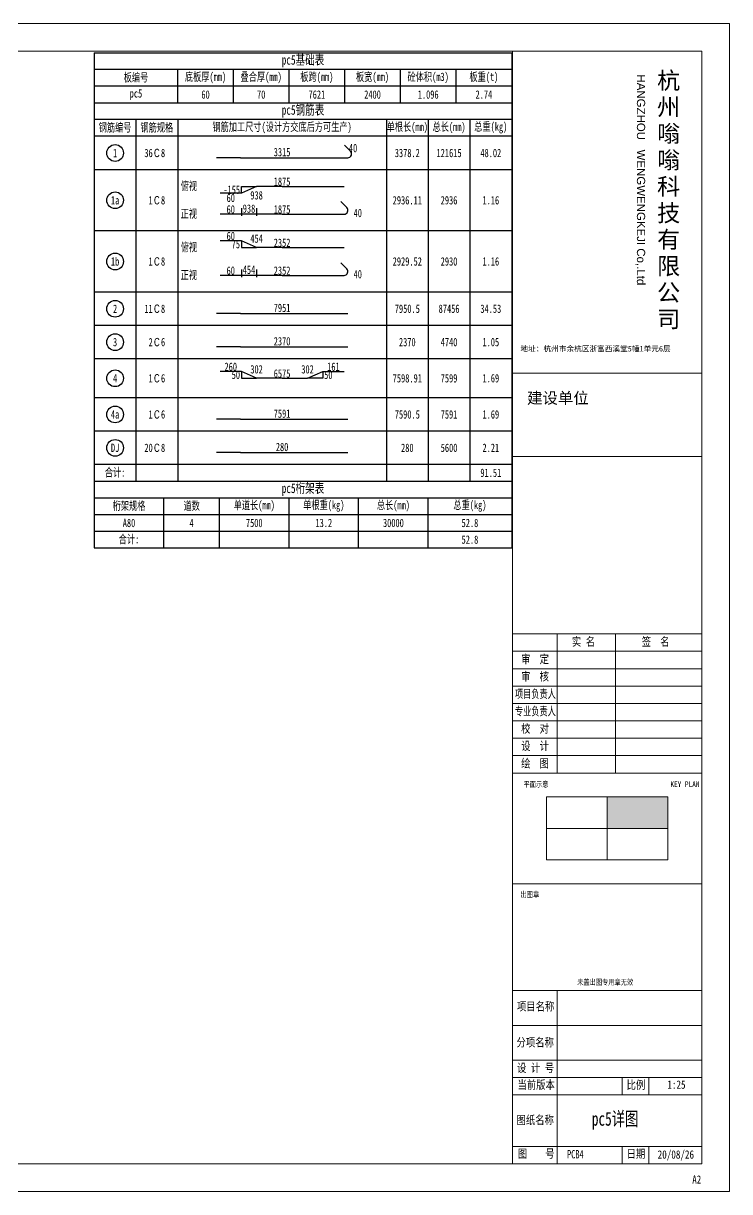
# Model space of a CAD drawing. Extents: x -524 to 129100, y -10500 to 1.
# Drawn here: x 99906 to 106250, y -10500 to 0 of the extents above; entities that cross this region are included whole.
import ezdxf

# ---------------------------------------------------------------- set-up
doc = ezdxf.new("R2010")
doc.units = 0
doc.header["$LTSCALE"] = 250
doc.layers.get('0').update_dxf_attribs({"linetype": 'CONTINUOUS'})
doc.layers.add('BeePC-MXB', color=140, linetype='CONTINUOUS')
for name, color, linetype, lineweight in [('G-ANNO-TTLB', 7, 'CONTINUOUS', 9), ('G-ANNO-TTLB-MEDM', 7, 'CONTINUOUS', 9), ('G-ANNO-TTLB-THIN', 7, 'CONTINUOUS', 9), ('G-IMPT', 7, 'CONTINUOUS', 9)]:
    doc.layers.add(name, color=color, linetype=linetype, lineweight=lineweight)
doc.styles.add('Arial', font='arial.ttf', dxfattribs={"height": 2.950599})
doc.styles.add('Arial_1', font='arial.ttf', dxfattribs={"height": 1.967066})
doc.styles.add('Arial_B', font='arialbd.ttf', dxfattribs={"height": 6.088537})
doc.styles.add('Arial_B_1', font='arialbd.ttf', dxfattribs={"height": 4.059025})
doc.styles.add('BeePC_Rein', font='', dxfattribs={"width": 0.7})
doc.styles.add('BeePC_Text', font='simfang.ttf', dxfattribs={"width": 0.7})
doc.styles.add('宋体_3', font='', dxfattribs={"width": 0.8, "height": 20})
doc.styles.add('宋体_4', font='', dxfattribs={"width": 0.8, "height": 30})
doc.styles.add('宋体_5', font='', dxfattribs={"width": 0.7, "height": 30})
doc.styles.add('宋体_6', font='', dxfattribs={"width": 0.8, "height": 2.943182})
doc.styles.get('BeePC_Rein').set_extended_font_data('WWSJQY')
doc.styles.get('宋体_3').set_extended_font_data('SimSun')
doc.styles.get('宋体_4').set_extended_font_data('SimSun')
doc.styles.get('宋体_5').set_extended_font_data('SimSun')
doc.styles.get('宋体_6').set_extended_font_data('SimSun')

# ---------------------------------------------------------------- blocks, each defined once
blk = doc.blocks.new('A2-嗡嗡 - 图框右下角_dwg-493217-DB1详图')
at = {"layer": 'G-IMPT', "lineweight": 18}
blk.add_hatch(color=256, dxfattribs=at).paths.add_polyline_path([(302357, 27293.1), (302357, 27179.7), (302138.8, 27179.7), (302138.8, 27293.1)], flags=0)
for p, q in [((301958.8, 27378.7), (301958.8, 27878.7)), ((302168.8, 27378.7), (302168.8, 27878.7)), ((301798.8, 27816.2), (302478.8, 27816.2)), ((301798.8, 27753.7), (302478.8, 27753.7)), ((301798.8, 27691.2), (302478.8, 27691.2)), ((301798.8, 27628.7), (302478.8, 27628.7)), ((301798.8, 27566.2), (302478.8, 27566.2)), ((301798.8, 27503.7), (302478.8, 27503.7)), ((301798.8, 27441.2), (302478.8, 27441.2)), ((302138.8, 27293.1), (302138.8, 27066.4)), ((301920.7, 27179.7), (302357, 27179.7)), ((301959.2, 26596.2), (301959.2, 25973.7)), ((302478.8, 26471.2), (301798.8, 26471.2)), ((301798.8, 26346.2), (302478.8, 26346.2)), ((301798.8, 26283.7), (302478.8, 26283.7)), ((302192.8, 26221.4), (302192.8, 26283.7)), ((302288.7, 26221.4), (302288.7, 26283.7)), ((301798.8, 26221.2), (302478.8, 26221.2)), ((302478.8, 26036.1), (301798.8, 26036.1)), ((302192.8, 25973.7), (302192.8, 26036.1)), ((302288.7, 25973.7), (302288.7, 26036.1)), ((301798.8, 25973.7), (302478.8, 25973.7))]:
    blk.add_line(p, q, dxfattribs=at)
at = {"layer": 'G-IMPT', "lineweight": 18, "flags": 128}
for points in [[(301798.8, 27878.7), (302478.8, 27878.7), (301798.8, 27878.7), (302478.8, 27878.7)], [(301798.8, 26980.7), (302478.8, 26980.7), (301798.8, 26980.7), (302478.8, 26980.7)], [(301798.8, 26596.2), (302478.8, 26596.2), (301798.8, 26596.2), (302478.8, 26596.2)]]:
    blk.add_lwpolyline(points, dxfattribs=at)
for points in [[(301798.8, 27878.7), (302478.8, 27878.7), (302478.8, 25973.7), (301798.8, 25973.7)], [(302478.8, 27378.7), (301798.8, 27378.7), (302478.8, 27378.7), (301798.8, 27378.7)], [(301920.7, 27293.1), (302357, 27293.1), (302357, 27066.4), (301920.7, 27066.4)]]:
    blk.add_lwpolyline(points, close=True, dxfattribs=at)
at = {"layer": 'G-IMPT', "lineweight": 18, "attachment_point": 2, "line_spacing_factor": 0.877076}
for s, insert, char_height, width, style in [('实 名', (302053.7, 27865.7), 30, 103.986, '宋体_4'), ('签  名', (302313, 27865.7), 30, 124.783, '宋体_4'), ('审  定', (301879.6, 27803.2), 30, 124.783, '宋体_4'), ('审  核', (301879.6, 27740.7), 30, 124.783, '宋体_4'), ('项目负责人', (301880.8, 27678.2), 30, 180.845, '宋体_5'), ('专业负责人', (301880.8, 27615.7), 30, 180.845, '宋体_5'), ('校  对', (301879.6, 27553.2), 30, 124.783, '宋体_4'), ('设  计', (301879.6, 27490.7), 30, 124.783, '宋体_4'), ('绘  图', (301879.6, 27428.2), 30, 124.783, '宋体_4'), ('平面示意', (301883, 27348.4), 20, 110.964, '宋体_3'), ('KEY PLAN', (302418.3, 27348.4), 20, 110.964, '宋体_3'), ('出图章', (301860.9, 26952), 20, 83.223, '宋体_3'), ('未盖出图专用章无效', (302131.6, 26636.9), 20, 249.67, '宋体_3'), ('项目名称', (301881.7, 26554.5), 30, 166.378, '宋体_4'), ('分项名称', (301880.3, 26425.2), 30, 166.378, '宋体_4'), ('设 计 号', (301881.5, 26333.4), 30, 166.378, '宋体_4'), ('当前版本', (301883.6, 26272.9), 30, 166.378, '宋体_4'), ('比例', (302242.2, 26272.5), 30, 83.189, '宋体_4'), ('1:25', (302387.7, 26273.5), 30, 83.189, '宋体_4'), ('图纸名称', (301880.3, 26146.1), 30, 166.378, '宋体_4'), ('图    号', (301883.6, 26025.3), 30, 166.378, '宋体_4'), ('日期', (302242.2, 26024.8), 30, 83.189, '宋体_4'), ('20/08/26', (302385.6, 26022.2), 30, 83.189, '宋体_4')]:
    blk.add_mtext(s, dxfattribs=dict(at, insert=insert, char_height=char_height, width=width, style=style))
blk = doc.blocks.new('A2-嗡嗡 - A2_嗡嗡-493291-DB1详图')
at = {"layer": 'G-ANNO-TTLB'}
for p, q in [((27.5, -513), (27.5, -113)), ((27.5, -113), (586.5, -113)), ((586.5, -228.7), (518.5, -228.7)), ((586.5, -258.7), (518.5, -258.7)), ((586.5, -513), (27.5, -513))]:
    blk.add_line(p, q, dxfattribs=at)
at = {"layer": 'G-ANNO-TTLB-MEDM'}
blk.add_line((518.5, -113), (518.5, -513), dxfattribs=at)
at = {"layer": 'G-ANNO-TTLB-THIN'}
for p, q in [((2.5, -103), (2.5, -523)), ((596.5, -103), (2.5, -103)), ((2.5, -523), (596.5, -523))]:
    blk.add_line(p, q, dxfattribs=at)
at = {"xscale": 0.09999999999999792, "yscale": 0.09999999999999792, "zscale": 0.09999999999999792}
blk.add_blockref('A2-嗡嗡 - 图框右下角_dwg-493217-DB1详图', (-29661.38, -3110.37), dxfattribs=at)
at = {"layer": 'G-ANNO-TTLB', "insert": (566.14, -121.36), "char_height": 2.9506, "width": 90.144, "attachment_point": 1, "rotation": 270, "line_spacing_factor": 0.938532, "style": 'Arial', "bg_fill": 3, "box_fill_scale": 1.25, "bg_fill_color": 0, "bg_fill_transparency": 0}
blk.add_mtext('HANGZHOU   WENGWENGKEJI Co,.Ltd', dxfattribs=at)
at = {"layer": 'G-ANNO-TTLB', "attachment_point": 1, "line_spacing_factor": 0.938532, "bg_fill": 3, "box_fill_scale": 1.25, "bg_fill_color": 0, "bg_fill_transparency": 0}
for s, insert, char_height, width, style in [('{\\fSimSun|b0|i0|c134|p2;地址：杭州市余杭区浙富西溪堂5幢1单元6层}', (521.34, -218.99), 1.9671, 73.704, 'Arial_1'), ('建设单位', (523.72, -235.65), 4.059, 26.688, 'Arial_B_1')]:
    blk.add_mtext(s, dxfattribs=dict(at, insert=insert, char_height=char_height, width=width, style=style))
at = {"layer": 'G-ANNO-TTLB', "insert": (586.29, -517.16), "char_height": 2.943, "width": 4.0847, "attachment_point": 3, "line_spacing_factor": 0.877076, "style": '宋体_6'}
blk.add_mtext('A2', dxfattribs=at)
at = {"layer": 'G-ANNO-TTLB'}
blk.add_line((586.5, -113), (586.5, -513), dxfattribs=at)
at = {"layer": 'G-ANNO-TTLB-THIN'}
blk.add_line((596.5, -523), (596.5, -103), dxfattribs=at)
at = {"layer": 'G-ANNO-TTLB', "insert": (570.43, -120.5), "char_height": 6.09, "width": 10.008, "attachment_point": 1, "line_spacing_factor": 0.938532, "style": 'Arial_B', "bg_fill": 3, "box_fill_scale": 1.25, "bg_fill_color": 0, "bg_fill_transparency": 0}
blk.add_mtext('杭\\P州\\P嗡\\P嗡\\P科\\P技\\P有\\P限\\P公\\P司', dxfattribs=at)

msp = doc.modelspace()

# ---------------------------------------------------------------- block references
at = {"xscale": 25, "yscale": 25, "zscale": 25}
msp.add_blockref('A2-嗡嗡 - A2_嗡嗡-493291-DB1详图', (91337.5, 2575), dxfattribs=at)

# ---------------------------------------------------------------- next in the draw order: linework, layer by layer
at = {"layer": 'BeePC-MXB', "color": 10}
for p, q in [((102844.3, -1147.9), (102791, -1095)), ((101854.6, -1207.7), (101639.6, -1207.7)), ((101854.6, -1207.7), (102604.6, -1207.7)), ((102604.6, -1207.7), (102819.6, -1207.7)), ((101863.9, -1526.2), (101863.9, -1465.2)), ((101863.9, -1465.2), (102001, -1465.2)), ((102001, -1465.2), (101863.9, -1526.2)), ((102229.6, -1465.2), (102001, -1465.2)), ((102229.6, -1465.2), (102458.2, -1465.2)), ((102458.2, -1465.2), (102595.4, -1465.2)), ((102595.4, -1465.2), (102785.9, -1465.2)), ((101863.9, -1526.2), (101673.4, -1526.2)), ((101863.9, -1661.9), (101863.9, -1730.5)), ((102001, -1661.9), (102001, -1730.5)), ((102810.5, -1655.4), (102756.4, -1601.7)), ((101863.9, -1715.2), (101673.4, -1715.2)), ((102001, -1715.2), (101863.9, -1715.2)), ((102229.6, -1715.2), (102001, -1715.2)), ((102229.6, -1715.2), (102458.2, -1715.2)), ((102458.2, -1715.2), (102595.4, -1715.2)), ((102595.4, -1715.2), (102785.9, -1715.2)), ((101863.9, -1954.3), (101673.4, -1954.3)), ((101863.9, -1954.3), (101863.9, -2015.2)), ((102001, -2015.2), (101863.9, -1954.3)), ((101863.9, -2015.2), (102001, -2015.2)), ((102229.6, -2015.2), (102001, -2015.2)), ((102229.6, -2015.2), (102458.2, -2015.2)), ((102458.2, -2015.2), (102595.4, -2015.2)), ((102595.4, -2015.2), (102785.9, -2015.2)), ((102810.5, -2205.4), (102756.4, -2151.7)), ((101863.9, -2265.2), (101673.4, -2265.2)), ((101863.9, -2211.9), (101863.9, -2280.5)), ((102001, -2265.2), (101863.9, -2265.2)), ((102001, -2211.9), (102001, -2280.5)), ((102229.6, -2265.2), (102001, -2265.2)), ((102229.6, -2265.2), (102458.2, -2265.2)), ((102458.2, -2265.2), (102595.4, -2265.2)), ((102595.4, -2265.2), (102785.9, -2265.2)), ((101854.6, -2607.7), (101639.6, -2607.7)), ((101854.6, -2607.7), (102604.6, -2607.7)), ((102604.6, -2607.7), (102819.6, -2607.7)), ((101854.6, -2907.7), (101639.6, -2907.7)), ((101854.6, -2907.7), (102604.6, -2907.7)), ((102604.6, -2907.7), (102819.6, -2907.7)), ((101863.9, -3129.3), (101673.4, -3129.3)), ((101863.9, -3129.3), (101863.9, -3190.2)), ((102001, -3190.2), (101863.9, -3129.3)), ((102458.2, -3190.2), (102595.4, -3129.3)), ((102595.4, -3129.3), (102595.4, -3190.2)), ((102595.4, -3129.3), (102785.9, -3129.3)), ((101863.9, -3190.2), (102001, -3190.2)), ((102229.6, -3190.2), (102001, -3190.2)), ((102229.6, -3190.2), (102458.2, -3190.2)), ((102595.4, -3190.2), (102458.2, -3190.2)), ((101854.6, -3557.7), (101639.6, -3557.7)), ((101854.6, -3557.7), (102604.6, -3557.7)), ((102604.6, -3557.7), (102819.6, -3557.7)), ((101854.6, -3857.7), (101639.6, -3857.7)), ((101854.6, -3857.7), (102604.6, -3857.7)), ((102604.6, -3857.7), (102819.6, -3857.7))]:
    msp.add_line(p, q, dxfattribs=at)
at = {"layer": 'BeePC-MXB'}
for points in [[(100542.1, -265.2), (104292.1, -265.2)], [(100542.1, -265.2), (100542.1, -865.2), (100542.1, -3015.2), (100542.1, -4715.2)], [(104292.1, -265.2), (104292.1, -865.2), (104292.1, -3015.2), (104292.1, -4715.2)], [(104292.1, -415.2), (100542.1, -415.2)], [(101292.1, -715.2), (101292.1, -415.2)], [(101792.1, -715.2), (101792.1, -415.2)], [(102292.1, -715.2), (102292.1, -415.2)], [(102792.1, -715.2), (102792.1, -415.2)], [(103292.1, -715.2), (103292.1, -415.2)], [(103792.1, -715.2), (103792.1, -415.2)], [(104292.1, -565.2), (100542.1, -565.2)], [(100542.1, -715.2), (104292.1, -715.2)], [(104292.1, -865.2), (100917.1, -865.2), (100542.1, -865.2)], [(100917.1, -865.2), (100917.1, -3015.2), (100917.1, -4115.2)], [(101292.1, -865.2), (101292.1, -3015.2), (101292.1, -4115.2)], [(103167.1, -865.2), (103167.1, -3015.2), (103167.1, -4115.2)], [(103542.1, -865.2), (103542.1, -3015.2), (103542.1, -4115.2)], [(103917.1, -865.2), (103917.1, -3015.2), (103917.1, -4115.2)], [(104292.1, -1015.2), (100917.1, -1015.2), (100542.1, -1015.2)], [(104292.1, -1315.2), (100917.1, -1315.2), (100542.1, -1315.2)], [(104292.1, -1865.2), (100917.1, -1865.2), (100542.1, -1865.2)], [(104292.1, -2415.2), (100917.1, -2415.2), (100542.1, -2415.2)], [(104292.1, -2715.2), (100917.1, -2715.2), (100542.1, -2715.2)], [(104292.1, -3015.2), (100917.1, -3015.2), (100542.1, -3015.2)], [(104292.1, -3365.2), (100917.1, -3365.2), (100542.1, -3365.2)], [(104292.1, -3665.2), (100917.1, -3665.2), (100542.1, -3665.2)], [(104292.1, -3965.2), (100917.1, -3965.2), (100542.1, -3965.2)], [(100542.1, -4115.2), (104292.1, -4115.2)], [(100542.1, -4265.2), (101667.1, -4265.2), (102917.1, -4265.2), (104292.1, -4265.2)], [(101167.1, -4715.2), (101167.1, -4265.2)], [(101667.1, -4715.2), (101667.1, -4265.2)], [(102292.1, -4715.2), (102292.1, -4265.2)], [(102917.1, -4715.2), (102917.1, -4265.2)], [(103542.1, -4715.2), (103542.1, -4265.2)], [(100542.1, -4415.2), (101667.1, -4415.2), (102917.1, -4415.2), (104292.1, -4415.2)], [(100542.1, -4565.2), (101667.1, -4565.2), (102917.1, -4565.2), (104292.1, -4565.2)], [(100542.1, -4715.2), (101667.1, -4715.2), (102917.1, -4715.2), (104292.1, -4715.2)]]:
    msp.add_lwpolyline(points, dxfattribs=at)
for centre in [(100729.6, -1165.2), (100729.6, -1590.2), (100729.6, -2140.2), (100729.6, -2565.2), (100729.6, -2865.2), (100729.6, -3190.2), (100729.6, -3515.2), (100729.6, -3815.2)]:
    msp.add_circle(centre, 75, dxfattribs=at)
at = {"layer": 'BeePC-MXB', "color": 10}
for centre in [(102819.6, -1172.7), (102785.9, -1680.2), (102785.9, -2230.2)]:
    msp.add_arc(centre, 35, 269.99998, 45.21799, dxfattribs=at)

# ---------------------------------------------------------------- next in the draw order: texts
at = {"attachment_point": 7, "style": 'BeePC_Text'}
for s, insert, char_height in [('pc5详图', (105012.4, -9943.4), 125), ('PCB4', (104789.3, -10202.4), 75)]:
    msp.add_mtext(s, dxfattribs=dict(at, insert=insert, char_height=char_height))
at = {"layer": 'BeePC-MXB'}
for s, insert, char_height, attachment_point, style in [('pc5基础表', (102417.1, -340.2), 87.5, 5, 'BeePC_Text'), ('板编号', (100917.1, -490.2), 75, 5, 'BeePC_Text'), ('底板厚(mm)', (101542.1, -490.2), 75, 5, 'BeePC_Text'), ('叠合厚(mm)', (102042.1, -490.2), 75, 5, 'BeePC_Text'), ('板跨(mm)', (102542.1, -490.2), 75, 5, 'BeePC_Text'), ('板宽(mm)', (103042.1, -490.2), 75, 5, 'BeePC_Text'), ('砼体积(m3)', (103542.1, -490.2), 75, 5, 'BeePC_Text'), ('板重(t)', (104042.1, -490.2), 75, 5, 'BeePC_Text'), ('pc5', (100917.1, -640.2), 75, 5, 'BeePC_Text'), ('60', (101542.1, -640.2), 75, 5, 'BeePC_Text'), ('70', (102042.1, -640.2), 75, 5, 'BeePC_Text'), ('7621', (102542.1, -640.2), 75, 5, 'BeePC_Text'), ('2400', (103042.1, -640.2), 75, 5, 'BeePC_Text'), ('1.096', (103542.1, -640.2), 75, 5, 'BeePC_Text'), ('2.74', (104042.1, -640.2), 75, 5, 'BeePC_Text'), ('pc5钢筋表', (102417.1, -790.2), 87.5, 5, 'BeePC_Text'), ('钢筋编号', (100729.6, -940.2), 75, 5, 'BeePC_Text'), ('钢筋规格', (101104.6, -940.2), 75, 5, 'BeePC_Text'), ('钢筋加工尺寸(设计方交底后方可生产)', (102229.6, -940.2), 75, 5, 'BeePC_Text'), ('单根长(mm)', (103354.6, -940.2), 75, 5, 'BeePC_Text'), ('总长(mm)', (103729.6, -940.2), 75, 5, 'BeePC_Text'), ('总重(kg)', (104104.6, -940.2), 75, 5, 'BeePC_Text'), ('1', (100729.6, -1165.2), 75, 5, 'BeePC_Text'), ('36', (101067.6, -1165.2), 75, 6, 'BeePC_Text'), ('C', (101104.6, -1165.2), 75, 5, 'BeePC_Rein'), ('8', (101141.6, -1165.2), 75, 4, 'BeePC_Text'), ('3378.2', (103354.6, -1165.2), 75, 5, 'BeePC_Text'), ('121615', (103729.6, -1165.2), 75, 5, 'BeePC_Text'), ('48.02', (104104.6, -1165.2), 75, 5, 'BeePC_Text'), ('1a', (100729.6, -1590.2), 75, 5, 'BeePC_Text'), ('1', (101067.6, -1590.2), 75, 6, 'BeePC_Text'), ('C', (101104.6, -1590.2), 75, 5, 'BeePC_Rein'), ('8', (101141.6, -1590.2), 75, 4, 'BeePC_Text'), ('2936.11', (103354.6, -1590.2), 75, 5, 'BeePC_Text'), ('2936', (103729.6, -1590.2), 75, 5, 'BeePC_Text'), ('1.16', (104104.6, -1590.2), 75, 5, 'BeePC_Text'), ('1b', (100729.6, -2140.2), 75, 5, 'BeePC_Text'), ('1', (101067.6, -2140.2), 75, 6, 'BeePC_Text'), ('C', (101104.6, -2140.2), 75, 5, 'BeePC_Rein'), ('8', (101141.6, -2140.2), 75, 4, 'BeePC_Text'), ('2929.52', (103354.6, -2140.2), 75, 5, 'BeePC_Text'), ('2930', (103729.6, -2140.2), 75, 5, 'BeePC_Text'), ('1.16', (104104.6, -2140.2), 75, 5, 'BeePC_Text'), ('2', (100729.6, -2565.2), 75, 5, 'BeePC_Text'), ('11', (101067.6, -2565.2), 75, 6, 'BeePC_Text'), ('C', (101104.6, -2565.2), 75, 5, 'BeePC_Rein'), ('8', (101141.6, -2565.2), 75, 4, 'BeePC_Text'), ('7950.5', (103354.6, -2565.2), 75, 5, 'BeePC_Text'), ('87456', (103729.6, -2565.2), 75, 5, 'BeePC_Text'), ('34.53', (104104.6, -2565.2), 75, 5, 'BeePC_Text'), ('3', (100729.6, -2865.2), 75, 5, 'BeePC_Text'), ('2', (101067.6, -2865.2), 75, 6, 'BeePC_Text'), ('C', (101104.6, -2865.2), 75, 5, 'BeePC_Rein'), ('6', (101141.6, -2865.2), 75, 4, 'BeePC_Text'), ('2370', (103354.6, -2865.2), 75, 5, 'BeePC_Text'), ('4740', (103729.6, -2865.2), 75, 5, 'BeePC_Text'), ('1.05', (104104.6, -2865.2), 75, 5, 'BeePC_Text'), ('4', (100729.6, -3190.2), 75, 5, 'BeePC_Text'), ('1', (101067.6, -3190.2), 75, 6, 'BeePC_Text'), ('C', (101104.6, -3190.2), 75, 5, 'BeePC_Rein'), ('6', (101141.6, -3190.2), 75, 4, 'BeePC_Text'), ('7598.91', (103354.6, -3190.2), 75, 5, 'BeePC_Text'), ('7599', (103729.6, -3190.2), 75, 5, 'BeePC_Text'), ('1.69', (104104.6, -3190.2), 75, 5, 'BeePC_Text'), ('4a', (100729.6, -3515.2), 75, 5, 'BeePC_Text'), ('1', (101067.6, -3515.2), 75, 6, 'BeePC_Text'), ('C', (101104.6, -3515.2), 75, 5, 'BeePC_Rein'), ('6', (101141.6, -3515.2), 75, 4, 'BeePC_Text'), ('7590.5', (103354.6, -3515.2), 75, 5, 'BeePC_Text'), ('7591', (103729.6, -3515.2), 75, 5, 'BeePC_Text'), ('1.69', (104104.6, -3515.2), 75, 5, 'BeePC_Text'), ('DJ', (100729.6, -3815.2), 75, 5, 'BeePC_Text'), ('20', (101067.6, -3815.2), 75, 6, 'BeePC_Text'), ('C', (101104.6, -3815.2), 75, 5, 'BeePC_Rein'), ('8', (101141.6, -3815.2), 75, 4, 'BeePC_Text'), ('280', (103354.6, -3815.2), 75, 5, 'BeePC_Text'), ('5600', (103729.6, -3815.2), 75, 5, 'BeePC_Text'), ('2.21', (104104.6, -3815.2), 75, 5, 'BeePC_Text'), ('合计:', (100729.6, -4040.2), 75, 5, 'BeePC_Text'), ('91.51', (104104.6, -4040.2), 75, 5, 'BeePC_Text'), ('pc5桁架表', (102417.1, -4190.2), 87.5, 5, 'BeePC_Text'), ('桁架规格', (100854.6, -4340.2), 75, 5, 'BeePC_Text'), ('道数', (101417.1, -4340.2), 75, 5, 'BeePC_Text'), ('单道长(mm)', (101979.6, -4340.2), 75, 5, 'BeePC_Text'), ('单根重(kg)', (102604.6, -4340.2), 75, 5, 'BeePC_Text'), ('总长(mm)', (103229.6, -4340.2), 75, 5, 'BeePC_Text'), ('总重(kg)', (103917.1, -4340.2), 75, 5, 'BeePC_Text'), ('A80', (100854.6, -4490.2), 75, 5, 'BeePC_Text'), ('4', (101417.1, -4490.2), 75, 5, 'BeePC_Text'), ('7500', (101979.6, -4490.2), 75, 5, 'BeePC_Text'), ('13.2', (102604.6, -4490.2), 75, 5, 'BeePC_Text'), ('30000', (103229.6, -4490.2), 75, 5, 'BeePC_Text'), ('52.8', (103917.1, -4490.2), 75, 5, 'BeePC_Text'), ('合计:', (100854.6, -4640.2), 75, 5, 'BeePC_Text'), ('52.8', (103917.1, -4640.2), 75, 5, 'BeePC_Text')]:
    msp.add_mtext(s, dxfattribs=dict(at, insert=insert, char_height=char_height, attachment_point=attachment_point, style=style))
at = {"layer": 'BeePC-MXB', "color": 10, "char_height": 75, "style": 'BeePC_Text'}
for s, insert, attachment_point in [('3315', (102229.6, -1195.7), 8), ('40', (102829.7, -1121.5), 4), ('俯视', (101392.6, -1465.2), 5), ('-155', (101851.9, -1495.7), 6), ('1875', (102229.6, -1422.5), 5), ('1875', (102229.6, -1422.5), 5), ('60', (101768.6, -1568.8), 5), ('938', (101944.4, -1507.7), 1), ('正视', (101392.6, -1715.2), 5), ('60', (101768.6, -1672.5), 5), ('938', (101932.4, -1703.2), 8), ('1875', (102229.6, -1672.5), 5), ('1875', (102229.6, -1672.5), 5), ('40', (102872.2, -1704.7), 4), ('60', (101768.6, -1911.6), 5), ('俯视', (101392.6, -2015.2), 5), ('75', (101851.9, -1984.7), 6), ('454', (101944.4, -1972.7), 7), ('2352', (102229.6, -1972.5), 5), ('2352', (102229.6, -1972.5), 5), ('60', (101768.6, -2222.5), 5), ('454', (101932.4, -2253.2), 8), ('2352', (102229.6, -2222.5), 5), ('2352', (102229.6, -2222.5), 5), ('正视', (101392.6, -2265.2), 5), ('40', (102872.2, -2254.7), 4), ('7951', (102229.6, -2595.7), 8), ('2370', (102229.6, -2895.7), 8), ('260', (101768.6, -3086.6), 5), ('50', (101851.9, -3159.7), 6), ('302', (101944.4, -3147.7), 7), ('6575', (102229.6, -3147.5), 5), ('6575', (102229.6, -3147.5), 5), ('302', (102514.8, -3147.7), 9), ('50', (102607.4, -3159.7), 4), ('161', (102690.6, -3086.6), 5), ('7591', (102229.6, -3545.7), 8), ('280', (102229.6, -3845.7), 8)]:
    msp.add_mtext(s, dxfattribs=dict(at, insert=insert, attachment_point=attachment_point))

doc.saveas('drawing.dxf')
